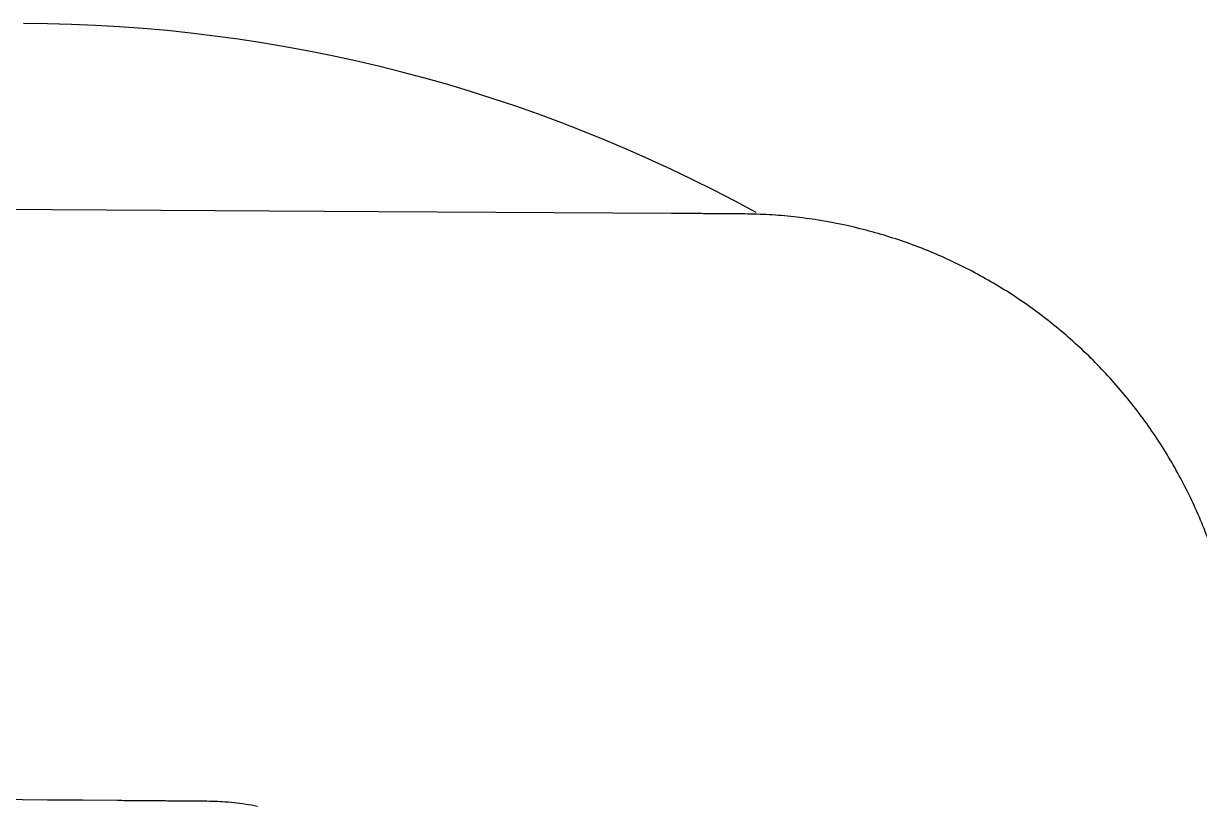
# Model space of a CAD drawing. Header units: metres. Extents: x -1164 to -1017, y 3 to 563.
# Drawn here: x -1068.174 to -1067.298, y 543.747 to 544.327 of the extents above; entities that cross this region are included whole.
import ezdxf

# ---------------------------------------------------------------- set-up
doc = ezdxf.new("R2010")
doc.units = ezdxf.units.M
doc.layers.add('A-DETL', color=7, linetype='Continuous', lineweight=13)
doc.layers.add('A-GENM', color=7, linetype='Continuous', lineweight=35)

# ---------------------------------------------------------------- blocks, each defined once
blk = doc.blocks.new('BR08_NORTH_SCREEN_CORNER_1 - BR08_NORTH_SCREEN_CORNER_1-5680713-DRG 2873021 - motorway level drainage')
at = {"layer": 'A-GENM', "color": 254, "lineweight": 25, "true_color": 0xd4d4d4}
for p, q in [((234.08628, 1237.90942), (233.97661, 1238.33183)), ((233.57385, 1238.1359), (233.59975, 1238.0352)), ((233.59975, 1238.0352), (233.60622, 1238.01003)), ((233.60622, 1238.01003), (233.61269, 1237.98486)), ((234.14111, 1237.69821), (234.08628, 1237.90942))]:
    blk.add_line(p, q, dxfattribs=at)
for points in [[(233.61269, 1237.98486), (233.61323, 1237.98276), (233.61431, 1237.97856), (233.61593, 1237.97227), (233.61755, 1237.96598), (233.61917, 1237.95969), (233.62079, 1237.9534), (233.6224, 1237.94711), (233.62399, 1237.94081), (233.62507, 1237.93661), (233.62561, 1237.93452)], [(233.6319, 1237.90913), (233.63248, 1237.90625), (233.63351, 1237.90046), (233.63463, 1237.89173), (233.63511, 1237.88588), (233.63528, 1237.88295)], [(234.15481, 1237.64536), (234.15426, 1237.64757), (234.15313, 1237.65197), (234.1514, 1237.65858), (234.14969, 1237.66518), (234.14798, 1237.67179), (234.14627, 1237.6784), (234.14455, 1237.685), (234.14283, 1237.69161), (234.14169, 1237.69601), (234.14111, 1237.69821)], [(234.16442, 1237.5913), (234.1638, 1237.59738), (234.16225, 1237.60951), (234.15908, 1237.62757), (234.15629, 1237.63948), (234.15481, 1237.64536)], [(234.1594, 1237.48185), (234.16175, 1237.49384), (234.16526, 1237.51806), (234.16694, 1237.55472), (234.16566, 1237.57915), (234.16442, 1237.5913)], [(234.14491, 1237.42886), (234.14695, 1237.43462), (234.15075, 1237.44623), (234.15559, 1237.46392), (234.15823, 1237.47585), (234.1594, 1237.48185)], [(234.12278, 1237.37857), (234.12565, 1237.38397), (234.13112, 1237.3949), (234.1385, 1237.41168), (234.14287, 1237.4231), (234.14491, 1237.42886)], [(234.05772, 1237.29039), (234.06634, 1237.29905), (234.08273, 1237.31723), (234.10452, 1237.34676), (234.11705, 1237.36778), (234.12278, 1237.37857)], [(233.96983, 1237.22492), (233.9806, 1237.2307), (234.00156, 1237.24333), (234.031, 1237.26526), (234.0491, 1237.28173), (234.05772, 1237.29039)]]:
    blk.add_open_spline(points, degree=3, dxfattribs=at)
blk.add_open_spline([(233.62561, 1237.93452), (233.62588, 1237.93346), (233.62643, 1237.93135), (233.62754, 1237.92714), (233.62947, 1237.91976), (233.63102, 1237.9134), (233.6319, 1237.90913)], degree=3, knots=[0, 0, 0, 0, 0.125, 0.25, 0.5, 1, 1, 1, 1], dxfattribs=at)

msp = doc.modelspace()

# ---------------------------------------------------------------- linework, layer by layer
at = {"layer": 'A-DETL', "color": 253, "lineweight": 25, "true_color": 0xa3a3a3}
msp.add_arc((-1068.1774462, 543.1867487), 1.1399872, 61.2203767, 89.8480024, dxfattribs=at)

# ---------------------------------------------------------------- block references
at = {"layer": 'A-GENM', "color": 254, "lineweight": 25, "true_color": 0xd4d4d4, "rotation": 75.11694444444437}
msp.add_blockref('BR08_NORTH_SCREEN_CORNER_1 - BR08_NORTH_SCREEN_CORNER_1-5680713-DRG 2873021 - motorway level drainage', (68.3458246, 0), dxfattribs=at)

doc.saveas('drawing.dxf')
